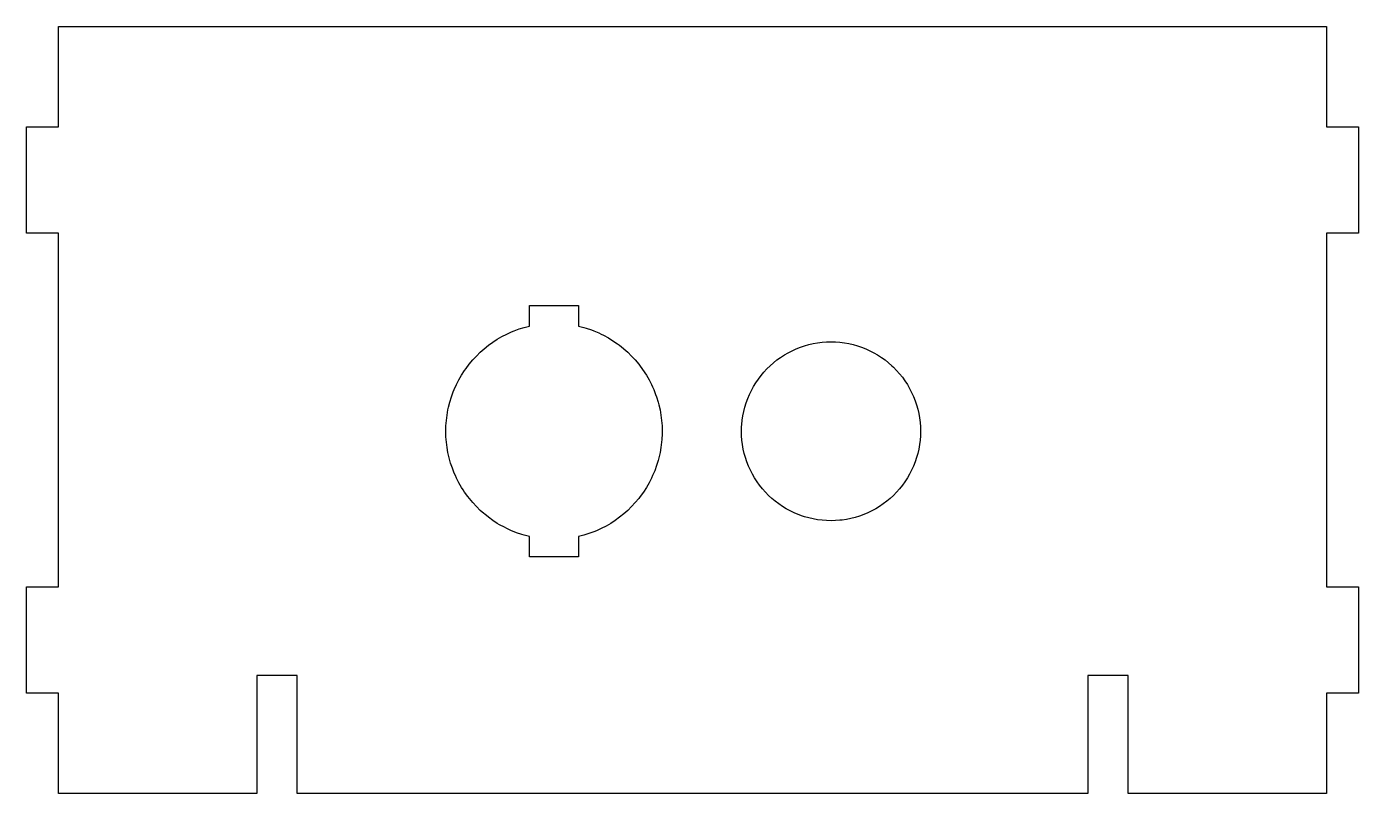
# Model space of a CAD drawing. Header units: millimetres. Extents: x 0 to 125, y 0 to 72.
import ezdxf

# ---------------------------------------------------------------- set-up
doc = ezdxf.new("R2010")
doc.units = ezdxf.units.MM
doc.layers.add('CUT', color=1, linetype='Continuous')

msp = doc.modelspace()

# ---------------------------------------------------------------- linework, layer by layer
at = {"layer": 'CUT'}
for points in [[(0, 62.6), (3, 62.6), (3, 72), (122, 72), (122, 62.6), (125, 62.6), (125, 52.6), (122, 52.6), (122, 19.4), (125, 19.4), (125, 9.4), (122, 9.4), (122, 0), (103.4, 0), (103.4, 11.0623), (99.6, 11.0623), (99.6, 0), (25.4, 0), (25.4, 11.0623), (21.6, 11.0623), (21.6, 0), (3, 0), (3, 9.4), (0, 9.4), (0, 19.4), (3, 19.4), (3, 52.6), (0, 52.6), (0, 62.6)], [(47.2, 45.8), (51.8, 45.8), (51.8, 43.886), (52.2884, 43.7595), (52.5301, 43.6872), (53.0077, 43.5246), (53.2434, 43.4345), (53.7075, 43.2368), (53.9358, 43.1294), (54.1613, 43.0163), (54.6036, 42.7736), (55.0333, 42.5091), (55.4493, 42.2237), (55.6518, 42.0733), (55.8505, 41.9179), (56.2362, 41.5925), (56.4228, 41.4228), (56.7831, 41.0696), (57.1254, 40.699), (57.4488, 40.3118), (57.6032, 40.1123), (57.7526, 39.909), (58.0361, 39.4916), (58.1699, 39.2778), (58.4215, 38.8404), (58.651, 38.3912), (58.7573, 38.1624), (58.8579, 37.931), (59.0416, 37.4611), (59.1247, 37.2229), (59.273, 36.7407), (59.3381, 36.497), (59.45, 36.005), (59.5373, 35.5081), (59.5999, 35.0075), (59.6375, 34.5044), (59.6469, 34.2523), (59.6469, 33.7477), (59.6218, 33.2438), (59.5999, 32.9925), (59.5373, 32.4919), (59.45, 31.995), (59.3381, 31.503), (59.273, 31.2593), (59.1247, 30.7771), (58.9527, 30.3028), (58.7573, 29.8376), (58.651, 29.6088), (58.4215, 29.1596), (58.1699, 28.7222), (57.8969, 28.2979), (57.6032, 27.8877), (57.4488, 27.6882), (57.1254, 27.301), (56.7831, 26.9304), (56.4228, 26.5772), (56.0454, 26.2424), (55.6518, 25.9267), (55.243, 25.631), (54.8201, 25.356), (54.384, 25.1023), (53.9358, 24.8706), (53.4767, 24.6614), (53.2434, 24.5655), (52.7699, 24.3911), (52.2884, 24.2405), (51.8, 24.114), (51.8, 22.2), (47.2, 22.2), (47.2, 24.114), (46.7116, 24.2405), (46.4699, 24.3128), (45.9923, 24.4754), (45.7566, 24.5655), (45.5233, 24.6614), (45.0642, 24.8706), (44.8387, 24.9837), (44.3964, 25.2264), (44.1799, 25.356), (43.757, 25.631), (43.3482, 25.9267), (43.1495, 26.0821), (42.7638, 26.4075), (42.5772, 26.5772), (42.2169, 26.9304), (41.8746, 27.301), (41.7105, 27.4926), (41.3968, 27.8877), (41.1031, 28.2979), (40.9639, 28.5084), (40.8301, 28.7222), (40.5785, 29.1596), (40.349, 29.6088), (40.2427, 29.8376), (40.1421, 30.069), (39.9584, 30.5389), (39.7982, 31.0173), (39.727, 31.2593), (39.6029, 31.7483), (39.55, 31.995), (39.4627, 32.4919), (39.4001, 32.9925), (39.3625, 33.4956), (39.3531, 33.7477), (39.3531, 34.2523), (39.3625, 34.5044), (39.4001, 35.0075), (39.4627, 35.5081), (39.55, 36.005), (39.6029, 36.2517), (39.727, 36.7407), (39.8753, 37.2229), (40.0473, 37.6972), (40.1421, 37.931), (40.349, 38.3912), (40.5785, 38.8404), (40.8301, 39.2778), (41.1031, 39.7021), (41.2474, 39.909), (41.5512, 40.3118), (41.8746, 40.699), (42.2169, 41.0696), (42.5772, 41.4228), (42.9546, 41.7576), (43.3482, 42.0733), (43.757, 42.369), (44.1799, 42.644), (44.616, 42.8977), (45.0642, 43.1294), (45.5233, 43.3386), (45.7566, 43.4345), (46.2301, 43.6089), (46.7116, 43.7595), (47.2, 43.886), (47.2, 45.8)], [(74.6636, 42.3583), (75.0813, 42.3896), (75.5, 42.4), (75.9187, 42.3896), (76.3364, 42.3583), (76.752, 42.3062), (77.1644, 42.2334), (77.5728, 42.1402), (77.9759, 42.0268), (78.373, 41.8934), (78.7629, 41.7404), (79.1446, 41.5681), (79.5173, 41.3771), (79.8801, 41.1676), (80.2319, 40.9404), (80.572, 40.6959), (80.8994, 40.4348), (81.2135, 40.1576), (81.3652, 40.0133), (81.6576, 39.7135), (81.9348, 39.3994), (82.1959, 39.072), (82.4404, 38.7319), (82.6676, 38.3801), (82.8771, 38.0173), (83.0681, 37.6446), (83.2404, 37.2629), (83.3934, 36.873), (83.5268, 36.4759), (83.6402, 36.0728), (83.7334, 35.6644), (83.8062, 35.252), (83.8583, 34.8364), (83.8896, 34.4187), (83.9, 34), (83.8896, 33.5813), (83.8583, 33.1636), (83.8062, 32.748), (83.7334, 32.3356), (83.6402, 31.9272), (83.5268, 31.5241), (83.3934, 31.127), (83.2404, 30.7371), (83.0681, 30.3554), (82.8771, 29.9827), (82.6676, 29.6199), (82.4404, 29.2681), (82.1959, 28.928), (81.9348, 28.6006), (81.6576, 28.2865), (81.3652, 27.9867), (81.0582, 27.7018), (80.7373, 27.4326), (80.4034, 27.1797), (80.0574, 26.9438), (79.7, 26.7254), (79.3322, 26.5251), (78.9548, 26.3434), (78.5689, 26.1807), (78.1753, 26.0374), (77.7751, 25.914), (77.3692, 25.8106), (76.9586, 25.7276), (76.5445, 25.6652), (76.3364, 25.6417), (75.9187, 25.6104), (75.5, 25.6), (75.0813, 25.6104), (74.6636, 25.6417), (74.248, 25.6938), (73.8356, 25.7666), (73.4272, 25.8598), (73.0241, 25.9732), (72.8247, 26.0374), (72.4311, 26.1807), (72.0452, 26.3434), (71.6678, 26.5251), (71.3, 26.7254), (70.9426, 26.9438), (70.5966, 27.1797), (70.2627, 27.4326), (69.9418, 27.7018), (69.6348, 27.9867), (69.3424, 28.2865), (69.0652, 28.6006), (68.8041, 28.928), (68.5596, 29.2681), (68.3324, 29.6199), (68.1229, 29.9827), (67.9319, 30.3554), (67.7596, 30.7371), (67.6066, 31.127), (67.4732, 31.5241), (67.3598, 31.9272), (67.2666, 32.3356), (67.1938, 32.748), (67.1417, 33.1636), (67.1104, 33.5813), (67.1, 34), (67.1104, 34.4187), (67.1235, 34.6277), (67.1652, 35.0445), (67.2276, 35.4586), (67.3106, 35.8692), (67.414, 36.2751), (67.5374, 36.6753), (67.6807, 37.0689), (67.8434, 37.4548), (68.0251, 37.8322), (68.2254, 38.2), (68.4438, 38.5574), (68.6797, 38.9034), (68.9326, 39.2373), (69.2018, 39.5582), (69.4867, 39.8652), (69.7865, 40.1576), (70.1006, 40.4348), (70.428, 40.6959), (70.7681, 40.9404), (71.1199, 41.1676), (71.4827, 41.3771), (71.8554, 41.5681), (72.2371, 41.7404), (72.627, 41.8934), (73.0241, 42.0268), (73.4272, 42.1402), (73.8356, 42.2334), (74.248, 42.3062), (74.6636, 42.3583)]]:
    msp.add_lwpolyline(points, close=True, dxfattribs=at)

doc.saveas('drawing.dxf')
